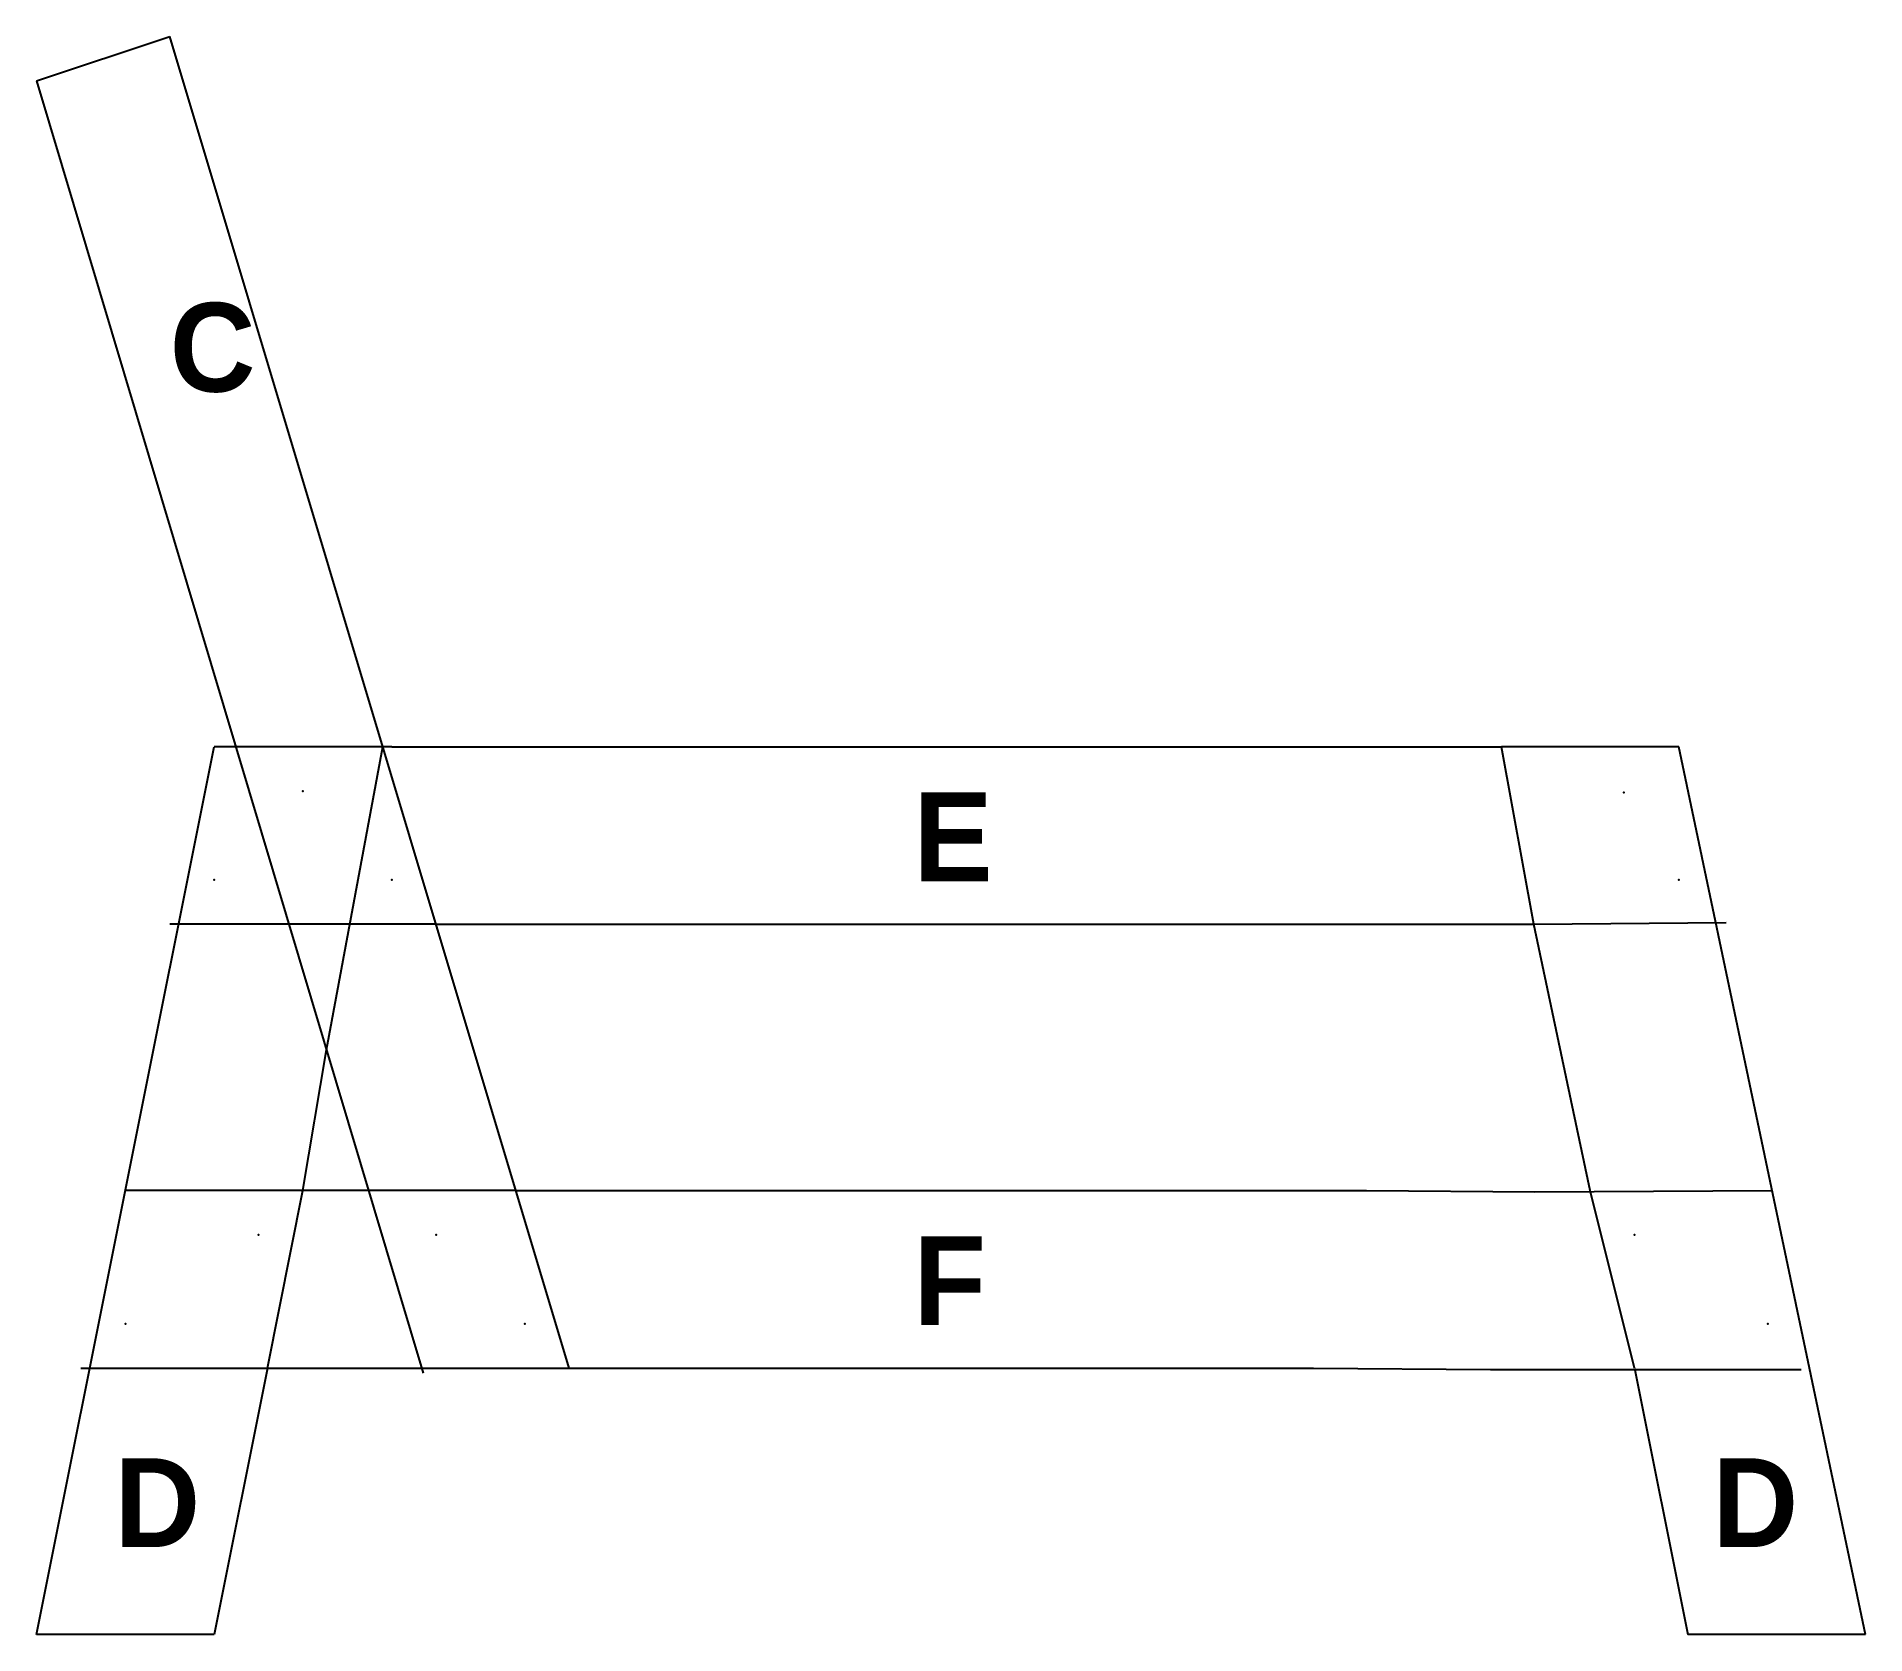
# Model space of a CAD drawing. Header units: inches. Extents: x 46.6 to 50.72, y 28 to 31.6.
import ezdxf

# ---------------------------------------------------------------- set-up
doc = ezdxf.new("R2010")
doc.units = ezdxf.units.IN
doc.header["$MEASUREMENT"] = 0
doc.linetypes.add('ACAD_ISO02W100', pattern=[15, 12, -3])
doc.layers.get('0').update_dxf_attribs({"lineweight": 25})
doc.layers.add('layer 1', color=178, linetype='ACAD_ISO02W100', lineweight=25, true_color=0x000000)
doc.styles.add('textstyle11', font='')
doc.styles.add('textstyle12', font='')
doc.styles.add('textstyle13', font='')
doc.styles.add('textstyle14', font='')
doc.styles.add('textstyle15', font='')
doc.styles.get('textstyle11').set_extended_font_data('Andale Mono', bold=True)
doc.styles.get('textstyle12').set_extended_font_data('Andale Mono', bold=True)
doc.styles.get('textstyle13').set_extended_font_data('Andale Mono', bold=True)
doc.styles.get('textstyle14').set_extended_font_data('Andale Mono', bold=True)
doc.styles.get('textstyle15').set_extended_font_data('Andale Mono', bold=True)

msp = doc.modelspace()

# ---------------------------------------------------------------- linework, layer by layer
for p, q in [((46.6, 31.5), (46.9, 31.6)), ((47.8, 28.6), (46.9, 31.6)), ((46.6, 31.5), (47.4708, 28.5889)), ((46.6, 28), (47, 30)), ((46.6, 28), (47, 30)), ((46.6, 28), (47, 30)), ((46.6, 28), (47, 30)), ((46.6, 28), (47, 30)), ((46.6, 28), (47, 30)), ((46.6, 28), (47, 30)), ((46.6, 28), (47, 30)), ((46.6, 28), (47, 30)), ((46.6, 28), (47, 30)), ((46.6, 28), (47, 30)), ((47.4, 30), (49.9, 30)), ((47.4, 30), (49.9, 30)), ((47.4, 30), (49.9, 30)), ((47.4, 30), (49.9, 30)), ((47.4, 30), (49.9, 30)), ((47.4, 30), (49.9, 30)), ((47.4, 30), (49.9, 30)), ((47.4, 30), (49.9, 30)), ((47.4, 30), (49.9, 30)), ((47.4, 30), (49.9, 30)), ((47.4, 30), (49.9, 30)), ((50.3, 30), (49.9, 30)), ((50.72, 28), (50.3, 30)), ((50.72, 28), (50.3, 30)), ((50.72, 28), (50.3, 30)), ((50.72, 28), (50.3, 30)), ((50.72, 28), (50.3, 30)), ((50.72, 28), (50.3, 30)), ((50.72, 28), (50.3, 30)), ((50.72, 28), (50.3, 30)), ((50.72, 28), (50.3, 30)), ((50.72, 28), (50.3, 30)), ((50.72, 28), (50.3, 30)), ((47.2, 29.6), (46.9, 29.6)), ((47.5, 29.6), (49.7764, 29.6)), ((49.7764, 29.6), (49.9731, 29.6)), ((50.0572, 29.2024), (49.973, 29.6005)), ((49.9731, 29.6), (50.406, 29.6037)), ((47.2, 29), (47.2529, 29.3173)), ((50.1, 29), (50.0572, 29.2024)), ((47.3, 29), (46.8, 29)), ((47.68, 29), (49.5964, 29)), ((49.5964, 29), (49.9755, 28.9969)), ((49.9755, 28.9969), (50.51, 29)), ((46.7, 28.6), (49.4764, 28.6)), ((47.12, 28.6), (47, 28)), ((47.12, 28.6), (47, 28)), ((47.12, 28.6), (47, 28)), ((47.12, 28.6), (47, 28)), ((47.12, 28.6), (47, 28)), ((47.12, 28.6), (47, 28)), ((47.12, 28.6), (47, 28)), ((47.12, 28.6), (47, 28)), ((47.12, 28.6), (47, 28)), ((47.12, 28.6), (47, 28)), ((47.12, 28.6), (47, 28)), ((49.4764, 28.6), (49.8755, 28.5969)), ((49.8755, 28.5969), (50.1755, 28.5969)), ((50.1755, 28.5969), (50.5755, 28.5969)), ((50.2, 28.6), (50.32, 28)), ((50.2, 28.6), (50.32, 28)), ((50.2, 28.6), (50.32, 28)), ((50.2, 28.6), (50.32, 28)), ((50.2, 28.6), (50.32, 28)), ((50.2, 28.6), (50.32, 28)), ((50.2, 28.6), (50.32, 28)), ((50.2, 28.6), (50.32, 28)), ((50.2, 28.6), (50.32, 28)), ((50.2, 28.6), (50.32, 28)), ((50.2, 28.6), (50.32, 28)), ((47, 28), (46.6, 28)), ((47, 28), (46.6, 28)), ((47, 28), (46.6, 28)), ((47, 28), (46.6, 28)), ((47, 28), (46.6, 28)), ((47, 28), (46.6, 28)), ((47, 28), (46.6, 28)), ((47, 28), (46.6, 28)), ((47, 28), (46.6, 28)), ((47, 28), (46.6, 28)), ((47, 28), (46.6, 28)), ((50.72, 28), (50.32, 28)), ((50.72, 28), (50.32, 28)), ((50.72, 28), (50.32, 28)), ((50.72, 28), (50.32, 28)), ((50.72, 28), (50.32, 28)), ((50.72, 28), (50.32, 28)), ((50.72, 28), (50.32, 28)), ((50.72, 28), (50.32, 28)), ((50.72, 28), (50.32, 28)), ((50.72, 28), (50.32, 28)), ((50.72, 28), (50.32, 28))]:
    msp.add_line(p, q)
for centre in [(49.9196, 29.9), (49.9196, 29.9), (49.9196, 29.9), (49.9196, 29.9), (49.9196, 29.9), (49.9196, 29.9), (49.9196, 29.9), (49.9196, 29.9), (49.9196, 29.9), (49.9196, 29.9), (49.9196, 29.9), (49.9196, 29.9), (49.9196, 29.9), (49.9196, 29.9), (49.9196, 29.9), (49.9196, 29.9), (49.9196, 29.9), (49.9196, 29.9), (49.9196, 29.9), (49.9196, 29.9), (49.9196, 29.9), (49.9196, 29.9), (47, 29.7), (47, 29.7), (47, 29.7), (47, 29.7), (47, 29.7), (47, 29.7), (47, 29.7), (47, 29.7), (47, 29.7), (47, 29.7), (47, 29.7), (47, 29.7), (47, 29.7), (47, 29.7), (47, 29.7), (47, 29.7), (47, 29.7), (47, 29.7), (47, 29.7), (47, 29.7), (47, 29.7), (47, 29.7), (47, 29.7), (47, 29.7), (47, 29.7), (47, 29.7), (47, 29.7), (47, 29.7), (47, 29.7), (47, 29.7), (47, 29.7), (47, 29.7), (47, 29.7)]:
    msp.add_circle(centre, 0)
for p in [(47.2, 29.9), (50.1755, 29.8969), (47, 29.7), (47, 29.7), (47, 29.7), (47, 29.7), (47, 29.7), (47, 29.7), (47, 29.7), (47, 29.7), (47, 29.7), (47, 29.7), (47, 29.7), (47.4, 29.7), (50.3, 29.7), (50.3, 29.7), (50.3, 29.7), (50.3, 29.7), (50.3, 29.7), (50.3, 29.7), (50.3, 29.7), (50.3, 29.7), (50.3, 29.7), (50.3, 29.7), (50.3, 29.7), (47.1, 28.9), (47.1, 28.9), (47.1, 28.9), (47.1, 28.9), (47.1, 28.9), (47.1, 28.9), (47.1, 28.9), (47.1, 28.9), (47.1, 28.9), (47.1, 28.9), (47.1, 28.9), (47.5, 28.9), (50.2, 28.9), (50.2, 28.9), (50.2, 28.9), (50.2, 28.9), (50.2, 28.9), (50.2, 28.9), (50.2, 28.9), (50.2, 28.9), (50.2, 28.9), (50.2, 28.9), (50.2, 28.9), (46.8, 28.7), (46.8, 28.7), (46.8, 28.7), (46.8, 28.7), (46.8, 28.7), (46.8, 28.7), (46.8, 28.7), (46.8, 28.7), (46.8, 28.7), (46.8, 28.7), (46.8, 28.7), (47.7, 28.7), (50.5, 28.7), (50.5, 28.7), (50.5, 28.7), (50.5, 28.7), (50.5, 28.7), (50.5, 28.7), (50.5, 28.7), (50.5, 28.7), (50.5, 28.7), (50.5, 28.7), (50.5, 28.7)]:
    msp.add_point(p)
at = {"layer": 'layer 1'}
for p, q in [((47.4, 30), (47, 30)), ((47.2529, 29.3173), (47.38, 30)), ((49.9731, 29.6), (49.9, 30)), ((47.5, 29.6), (47.2, 29.6)), ((49.7764, 29.6), (49.9731, 29.6)), ((47.12, 28.6), (47.2, 29)), ((47.68, 29), (47.3, 29)), ((50.2, 28.6), (50.1, 29))]:
    msp.add_line(p, q, dxfattribs=at)

# ---------------------------------------------------------------- texts
at = {"char_height": 0.2, "attachment_point": 1}
for s, insert, style in [('C', (46.9, 31), 'textstyle15'), ('E', (48.5755, 29.8969), 'textstyle13'), ('F', (48.5755, 28.8969), 'textstyle14'), ('D', (46.7755, 28.3969), 'textstyle11'), ('D', (50.3755, 28.3969), 'textstyle12')]:
    msp.add_mtext(s, dxfattribs=dict(at, insert=insert, style=style))

doc.saveas('drawing.dxf')
